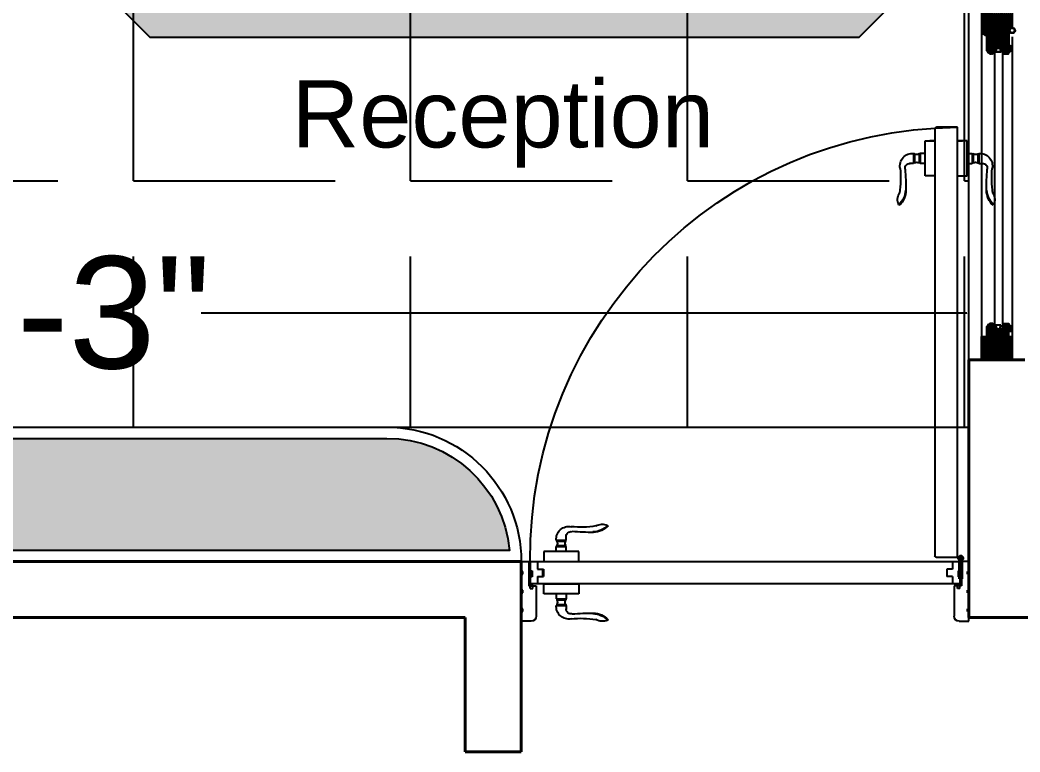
# Model space of a CAD drawing. Header units: inches. Extents: x 547 to 1628, y -123 to 254.
# Drawn here: x 1276.9 to 1366.2, y -75.7 to -10.4 of the extents above; entities that cross this region are included whole.
import ezdxf

# ---------------------------------------------------------------- set-up
doc = ezdxf.new("R2010")
doc.units = ezdxf.units.IN
doc.header["$MEASUREMENT"] = 0
for name, color, linetype in [('2', 7, 'Continuous'), ('doors', 4, 'Continuous'), ('Furniture', 253, 'Continuous')]:
    doc.layers.add(name, color=color, linetype=linetype)
doc.layers.add('Wall', color=7, linetype='Continuous', lineweight=40)
doc.styles.get("Standard").update_dxf_attribs({"font": 'arial.ttf'})
doc.dimstyles.new('Inch feet', dxfattribs={"dimtxt": 10, "dimasz": 0.18, "dimexe": 0.1875, "dimexo": 0.0625, "dimgap": 0.1875, "dimtad": 0, "dimdec": 4, "dimzin": 0, "dimdsep": 46, "dimlunit": 4, "dimtxsty": 'Standard', "dimcen": 0.09, "dimadec": 0, "dimazin": 0, "dimtfac": 1, "dimtdec": 4, "dimtofl": 0, "dimtmove": 0, "dimatfit": 3, "dimfxl": 1, "dimtolj": 1, "dimtzin": 0, "dimarcsym": 0})

# ---------------------------------------------------------------- blocks, each defined once
blk = doc.blocks.new('*D26')
at = {"layer": 'Defpoints', "color": 0, "transparency": 16777216}
for p in [(1361.653, -36.547), (1190.653, -46.721), (1361.653, -46.721)]:
    blk.add_point(p, dxfattribs=at)
at = {"layer": 'Furniture', "color": 0, "lineweight": -2, "transparency": 16777216}
for p, q in [((1190.653, -46.658), (1190.653, -36.36)), ((1190.833, -36.547), (1259.26, -36.547)), ((1361.473, -36.547), (1293.046, -36.547)), ((1361.653, -46.658), (1361.653, -36.36))]:
    blk.add_line(p, q, dxfattribs=at)
at = {"layer": 'Furniture', "color": 0, "transparency": 16777216}
for points in [[(1190.833, -36.517), (1190.833, -36.577), (1190.653, -36.547)], [(1361.473, -36.517), (1361.473, -36.577), (1361.653, -36.547)]]:
    blk.add_solid(points, dxfattribs=at)
at = {"layer": 'Furniture', "color": 0, "transparency": 16777216, "insert": (1276.153, -36.547), "char_height": 10, "attachment_point": 5}
blk.add_mtext('\\A1;14\'-3"', dxfattribs=at)
blk = doc.blocks.new('table 234')
h = blk.add_hatch(color=254)
edge = h.paths.add_edge_path()
edge.add_line((-1045, -200), (-1045, 368))
edge.add_line((-1045, 368), (-795, 618))
edge.add_line((-795, 618), (813, 618))
edge.add_line((813, 618), (1063, 368))
edge.add_line((1063, 368), (1063, -200))
edge.add_line((1063, -200), (677, -200))
edge.add_line((677, -200), (566.9, -89.3))
edge.add_arc((350.9, -304.2), 304.7, 44.8554, 93.1747)
edge.add_line((334, 0), (-334, 0))
edge.add_arc((-334, -303.1), 303.1, 90, 137.925)
edge.add_line((-559, -100), (-659, -200))
edge.add_line((-659, -200), (-1045, -200))
at = {"color": 0}
blk.add_lwpolyline([(-1045, -200), (-1045, 368), (-795, 618), (813, 618), (1063, 368), (1063, -200), (677, -200), (566.9, -89.3, 0.214013), (334, 0), (-334, 0, 0.212214), (-559, -100), (-659, -200), (-1045, -200)], format="xyb", dxfattribs=at)
at = {"layer": 'Furniture', "color": 0, "linetype": 'ByBlock', "lineweight": 0}
for p, q in [((-1045, 368), (-795, 264.4)), ((-795, 264.4), (-691.4, 368)), ((-691.4, 368), (709.4, 368)), ((813, 264.4), (709.4, 368)), ((1063, 368), (813, 264.4)), ((-795, -200), (-795, 264.4)), ((813, 264.4), (813, -200)), ((813, 264.4), (813, -200))]:
    blk.add_line(p, q, dxfattribs=at)
blk = doc.blocks.new('door 900 a')
at = {"color": 30}
for p, q in [((716.7, 49.4), (715.7, 48.5)), ((799.8, 19.7), (799.8, 28.1)), ((819.8, 19.7), (799.8, 19.7)), ((819.8, 6.7), (799.8, 6.7)), ((799.8, -3.3), (799.8, 6.7)), ((800.8, 17.7), (800.8, 19.7)), ((818.8, 17.7), (800.8, 17.7)), ((800.8, 6.7), (800.8, 8.7)), ((818.8, 8.7), (800.8, 8.7)), ((818.8, 17.7), (818.8, 19.7)), ((818.8, 6.7), (818.8, 8.7)), ((819.8, -3.3), (819.8, 6.7)), ((774.8, -3.3), (844.8, -3.3)), ((774.8, -23.3), (774.8, -3.3)), ((844.8, -3.3), (844.8, -23.3)), ((844.8, -23.3), (844.8, -13.3)), ((8.3, -23.3), (8.3, -65.3)), ((8.3, -23.3), (844.8, -23.3)), ((844.8, -23.3), (872.3, -23.3)), ((872.3, -65.3), (872.3, -23.3)), ((872.3, -23.3), (872.3, -65.3)), ((844.8, -68.3), (11.3, -68.3)), ((774.8, -68.3), (774.8, -88.3)), ((844.8, -68.3), (844.8, -78.3)), ((844.8, -88.3), (844.8, -68.3)), ((869.3, -68.3), (844.8, -68.3)), ((774.8, -88.3), (844.8, -88.3)), ((799.8, -88.3), (799.8, -98.3)), ((819.8, -98.3), (799.8, -98.3)), ((800.8, -98.3), (800.8, -100.3)), ((818.8, -100.3), (800.8, -100.3)), ((818.8, -98.3), (818.8, -100.3)), ((819.8, -88.3), (819.8, -98.3)), ((799.8, -111.3), (799.8, -119.6)), ((819.8, -111.3), (799.8, -111.3)), ((800.8, -109.3), (800.8, -111.3)), ((818.8, -109.3), (800.8, -109.3)), ((818.8, -109.3), (818.8, -111.3)), ((716.7, -140.9), (715.7, -140))]:
    blk.add_line(p, q, dxfattribs=at)
at = {"color": 0}
for p, q in [((-120, 0), (-100, 0)), ((-120, -20), (-120, 0)), ((-100, 0), (-100, -3)), ((-95, 0), (-62.5, 0)), ((-95, -3), (-95, 0)), ((-62.5, 0), (-62.5, -3)), ((-57.5, 0), (-25, 0)), ((-57.5, -3), (-57.5, 0)), ((-25, 0), (-25, -3)), ((-20, 0), (0, 0)), ((-20, -3), (-20, 0)), ((0, 0), (0, -15)), ((-100, -3), (-95, -3)), ((-62.5, -3), (-57.5, -3)), ((-54, -18), (-54, -23)), ((-54, -18), (-49, -18)), ((-49, -15), (-49, -30)), ((0, -15), (-49, -15)), ((-49, -18), (-49, -19.8)), ((-49, -18), (-49, -19.8)), ((0, -18), (-42, -18)), ((-35, -13), (3.2, -13)), ((-35, -13), (-35, -15)), ((-35, -18), (-35, -20)), ((-35, -18), (-35, -20)), ((-35, -20), (3.2, -20)), ((-30.5, -22), (-30.5, -18)), ((-30.5, -18), (-18.5, -18)), ((-25, -18), (-27.2, -15)), ((-25, -3), (-20, -3)), ((-23.7, -18), (-21.5, -15)), ((-18.5, -18), (-18.5, -22)), ((-2, -18), (-2, -18)), ((-2, -18), (0, -18)), ((-0.2, -16.5), (13.8, -16.5)), ((0, -18), (0, -15)), ((0, -15), (2, -15)), ((0, -18), (2, -18)), ((0, -18), (0, -18)), ((0, -882), (0, -20)), ((6.8, -23.5), (6.8, -9.5)), ((-49, -30), (-110, -30)), ((-54, -23), (-49, -23)), ((-49, -21.2), (-49, -23)), ((-45, -21), (-45, -879)), ((-30, -33), (-45, -33)), ((-18.5, -22), (-30.5, -22)), ((-30, -33), (-30, -44.5)), ((0, -33), (-15, -33)), ((-15, -33), (-15, -44.5)), ((-15, -44.5), (-30, -44.5)), ((-117.7, -726.4), (-116.8, -725.5)), ((72.7, -726.4), (71.8, -725.5)), ((-65, -784.5), (-65, -854.5)), ((-45, -784.5), (-65, -784.5)), ((-45, -854.5), (-45, -784.5)), ((0, -784.5), (20, -784.5)), ((0, -854.5), (0, -784.5)), ((20, -784.5), (20, -854.5)), ((-88, -809.5), (-96.3, -809.5)), ((-88, -829.5), (-88, -809.5)), ((-86, -810.5), (-88, -810.5)), ((-86, -828.5), (-86, -810.5)), ((-75, -810.5), (-77, -810.5)), ((-77, -828.5), (-77, -810.5)), ((-75, -829.5), (-75, -809.5)), ((-65, -809.5), (-75, -809.5)), ((20, -809.5), (30, -809.5)), ((30, -829.5), (30, -809.5)), ((30, -810.5), (32, -810.5)), ((32, -828.5), (32, -810.5)), ((41, -810.5), (43, -810.5)), ((41, -828.5), (41, -810.5)), ((43, -809.5), (51.3, -809.5)), ((43, -829.5), (43, -809.5)), ((-86, -828.5), (-88, -828.5)), ((-75, -828.5), (-77, -828.5)), ((-65, -829.5), (-75, -829.5)), ((20, -829.5), (30, -829.5)), ((30, -828.5), (32, -828.5)), ((41, -828.5), (43, -828.5)), ((-65, -854.5), (-45, -854.5)), ((-15, -855.5), (-30, -855.5)), ((-30, -867), (-30, -855.5)), ((-15, -857), (-30, -857)), ((-15, -867), (-15, -855.5)), ((20, -854.5), (0, -854.5)), ((-120, -880), (-120, -885)), ((-49, -870), (-110, -870)), ((-54, -882), (-54, -877)), ((-54, -877), (-49, -877)), ((-54, -882), (-49, -882)), ((-49, -885), (-49, -870)), ((-49, -878.8), (-49, -877)), ((-49, -882), (-49, -880.2)), ((-49, -882), (-49, -880.3)), ((-30, -867), (-44, -867)), ((0, -882), (-42, -882)), ((-30.5, -878), (-30.5, -882)), ((-18.5, -878), (-30.5, -878)), ((-30.5, -882), (-18.5, -882)), ((-25, -882), (-27.2, -885)), ((-23.7, -882), (-21.5, -885)), ((-18.5, -882), (-18.5, -878)), ((-1, -867), (-15, -867)), ((-2, -882), (-2, -882)), ((-2, -882), (0, -882)), ((0, -882), (0, -882)), ((-120, -885), (-120, -900)), ((-120, -900), (-100, -900)), ((-100, -897), (-95, -897)), ((-100, -900), (-100, -897)), ((-95, -897), (-95, -900)), ((-95, -900), (-62.5, -900)), ((-62.5, -897), (-57.5, -897)), ((-62.5, -900), (-62.5, -897)), ((-57.5, -897), (-57.5, -900)), ((-57.5, -900), (-25, -900)), ((0, -885), (-49, -885)), ((-25, -897), (-20, -897)), ((-25, -900), (-25, -897)), ((-20, -897), (-20, -900)), ((-20, -900), (0, -900)), ((0, -900), (0, -885))]:
    blk.add_line(p, q, dxfattribs=at)
at = {"color": 30}
blk.add_arc((6.8, -16.5), 865.5, 269.552, 359.552, dxfattribs=at)
for centre, major_axis, start_param, end_param in [((746.6, 77.9), (30.2, 30.2), 3.116483, 3.895037), ((727.3, 26.6), (-17.8, 17.8), -1.320702, -0.349543), ((747.6, 78.8), (30.2, 30.2), 3.116483, 3.895037), ((770.5, 230.6), (-130.7, 130.7), 2.191078, 2.460764), ((794.8, 22.2), (-17.7, 17.7), 3.828466, 5.699804), ((748.2, 583.3), (387.5, 387.5), 3.921633, 4.000052), ((790.2, 27.4), (-6.75, 6.75), 3.856774, 5.712911), ((793.6, 13.2), (5.99, 5.99), 4.937366, 6.058209), ((825.9, 13.2), (-5.99, 5.99), 0.224977, 1.34582), ((11.3, -65.3), (2.12, 2.12), 2.356194, 3.926991), ((869.3, -65.3), (2.12, 2.12), 3.926991, 5.497787), ((869.3, -65.3), (-2.12, 2.12), 2.356194, 3.926991), ((793.6, -104.8), (5.99, 5.99), 4.937366, 6.058209), ((825.9, -104.8), (-5.99, 5.99), 0.224977, 1.34582), ((790.2, -118.9), (6.75, 6.75), 3.711867, 5.568004), ((794.8, -113.7), (17.7, 17.7), 3.724974, 5.596312), ((746.6, -169.4), (-30.2, 30.2), -0.753444, 0.025109), ((747.6, -170.3), (30.2, 30.2), 0.817352, 1.595906), ((727.3, -118.2), (17.8, 17.8), 3.491136, 4.462295), ((770.5, -322.1), (-130.7, 130.7), -0.889968, -0.620282), ((748.2, -674.9), (-387.5, 387.5), -0.85846, -0.780041)]:
    blk.add_ellipse(centre, major_axis=major_axis, ratio=1, start_param=start_param, end_param=end_param, dxfattribs=at)
at = {"color": 0}
for centre, major_axis, start_param, end_param in [((-110, -20), (-7.07, 7.07), 0.785398, 2.356194), ((-47, -20.5), (-1.41, 1.41), 1.267259, 6.586723), ((-42, -21), (2.12, 2.12), 0.785398, 2.356194), ((6.8, -16.5), (3.54, 3.54), 6.283185307179586, 12.56637061435917), ((-94.9, -737.1), (-17.8, 17.8), 0.349543, 1.320702), ((-147.1, -757.3), (-30.2, 30.2), 3.958945, 4.737498), ((-146.2, -756.4), (30.2, 30.2), 5.529741, 6.308295), ((101.2, -756.4), (30.2, 30.2), 1.545687, 2.32424), ((102.1, -757.3), (30.2, 30.2), 1.545687, 2.32424), ((49.9, -737.1), (-17.8, 17.8), 3.391687, 4.362845), ((-298.8, -780.3), (-130.7, 130.7), 3.822421, 4.092107), ((-651.6, -757.9), (-387.5, 387.5), 3.853929, 3.932348), ((606.6, -757.9), (387.5, 387.5), 2.350837, 2.429256), ((253.8, -780.3), (130.7, 130.7), 2.191078, 2.460764), ((-90.5, -804.6), (17.7, 17.7), 2.154178, 4.025515), ((-95.7, -800), (-6.75, 6.75), 0.570274, 2.426411), ((45.5, -804.6), (-17.7, 17.7), 2.25767, 4.129008), ((50.7, -800), (6.75, 6.75), 3.856774, 5.712911), ((-81.5, -803.3), (5.99, 5.99), 3.366569, 4.487412), ((36.5, -803.3), (5.99, 5.99), 3.366569, 4.487412), ((-81.5, -835.7), (-5.99, 5.99), -1.34582, -0.224977), ((36.5, -835.7), (5.99, 5.99), 0.224977, 1.34582), ((-110, -880), (7.07, 7.07), 0.785398, 2.356194), ((-47, -879.5), (-1.41, 1.41), 1.267259, 6.586723), ((-42, -879), (-2.12, 2.12), 0.785398, 2.356194)]:
    blk.add_ellipse(centre, major_axis=major_axis, ratio=1, start_param=start_param, end_param=end_param, dxfattribs=at)
blk.add_ellipse((6.8, -16.5), major_axis=(2.12, 2.12), ratio=1, dxfattribs=at)
blk = doc.blocks.new('Joint-K7335')
at = {"layer": '2', "color": 7}
for points in [[(3.9, 10.7, -0.206505), (4.5, 11.8, -0.277528), (4.6, 11.7), (4.7, 11.5, 0.626267), (5.4, 11.5, 0.131441), (5.5, 11.7), (5.5, 18, 0.509109), (4.6, 18.4, -0.294424), (2, 18.3, 0.173488), (1.3, 18.5), (0, 18.5), (0, 2.1, 0.415334), (1.2, 0.9, 0.048115), (1.5, 0.9, 0.113375), (1.5, 1), (4, 2.8, 0.235966), (4, 2.9), (4, 3.3, 0.247659), (4, 3.4, 0.287937), (3.6, 3.4), (1.8, 2.3, -0.576722), (1.5, 2.5), (1.5, 3.3, -0.235966), (1.6, 3.5), (4, 5.3, 0.235966), (4, 5.3), (4, 5.7, 0.247659), (4, 5.8, 0.287937), (3.6, 5.8), (1.8, 4.8, -0.576722), (1.5, 5), (1.5, 6.3, -0.384094), (2.6, 7.5, -0.021813), (2.7, 7.5), (6.5, 7.5), (6.5, 7.6, 0.333043), (5.7, 8.5, -0.293245), (5.3, 8.9, 0.008528), (5.2, 9.3, 0.265517), (5, 9.5, 0.023748), (4.8, 9.5, -0.356149), (3.9, 10.7, -0.356149)], [(3.2, 10.8, 0.355005), (4.6, 8.8, -0.567624), (4.7, 8.8, -0.24708), (4.4, 8.7), (2.2, 9, -0.351704), (1.2, 10.1), (1.2, 12.9, -0.414214), (1.5, 13.2), (1.6, 13.2, 0.277073), (1.9, 13.4), (3.7, 16.8, -0.041112), (3.8, 17), (4.1, 17.7, -0.50666), (4.6, 17.7, -0.2771), (4.6, 17.5), (4.6, 13.3, 0.213422), (4.7, 13.1, -0.886227), (4.4, 12.6, 0.250571), (3.2, 10.8)]]:
    blk.add_lwpolyline(points, format="xyb", dxfattribs=at)
blk.add_lwpolyline([(1.6, 17.8, 0.632714), (1, 17.6), (1, 14.2, 0.78091), (1.6, 14.1), (3.2, 17.1, -0.117333), (3.3, 17.2, 1.218085), (3, 17.5, -0.285776), (2.7, 17.3, -0.145588)], format="xyb", close=True, dxfattribs=at)

msp = doc.modelspace()

# ---------------------------------------------------------------- hatches: boundary and pattern name
h = msp.add_hatch()
h.set_pattern_fill('ANSI31', color=4, scale=0.039375, angle=-90.0282003, style=0)
h.set_pattern_definition([(224.9717997, (1646.80346, 4833.75072), (-0.0883558717, 0.0884428898), [])])
edge = h.paths.add_edge_path()
edge.add_line((1363.88325, -11.37355), (1363.88312, -11.62456))
edge.add_line((1363.88312, -11.62456), (1363.49928, -11.62437))
edge.add_line((1363.49928, -11.62437), (1363.43076, -11.50611))
edge.add_arc((1363.37966, -11.53572), 0.05906, 30.0855329, 89.9717997)
edge.add_line((1363.37969, -11.47666), (1363.24828, -11.47659))
edge.add_line((1363.24828, -11.47659), (1363.2335, -11.49135))
edge.add_line((1363.2335, -11.49135), (1363.23271, -13.1008))
edge.add_line((1363.23271, -13.1008), (1363.29177, -13.10083))
edge.add_arc((1363.52802, -13.10095), 0.23625, 179.9717997, 269.9717997)
edge.add_line((1363.52791, -13.3372), (1363.52788, -13.39626))
edge.add_line((1363.52788, -13.39626), (1363.67553, -13.39633))
edge.add_line((1363.67553, -13.39633), (1363.67583, -12.79094))
edge.add_line((1363.67583, -12.79094), (1363.97114, -12.79109))
edge.add_line((1363.97114, -12.79109), (1363.97123, -12.6139))
edge.add_line((1363.97123, -12.6139), (1364.26654, -12.61405))
edge.add_line((1364.26654, -12.61405), (1364.26646, -12.79123))
edge.add_line((1364.26646, -12.79123), (1365.24099, -12.79171))
edge.add_line((1365.24099, -12.79171), (1365.2417, -11.3443))
edge.add_line((1365.2417, -11.3443), (1365.22695, -11.32991))
edge.add_line((1365.22695, -11.32991), (1364.44435, -11.35029))
edge.add_line((1364.44435, -11.35029), (1364.42958, -11.36543))
edge.add_line((1364.42958, -11.36543), (1364.42945, -11.62483))
edge.add_line((1364.42945, -11.62483), (1364.16367, -11.6247))
edge.add_line((1364.16367, -11.6247), (1364.00138, -11.35884))
edge.add_line((1364.00138, -11.35884), (1363.89802, -11.35879))
edge.add_line((1363.89802, -11.35879), (1363.88325, -11.37355))
edge = h.paths.add_edge_path()
edge.add_line((1364.82754, -12.82104), (1364.82743, -13.02776))
edge.add_line((1364.82743, -13.02776), (1364.76837, -13.02773))
edge.add_line((1364.76837, -13.02773), (1364.76819, -13.39687))
edge.add_line((1364.76819, -13.39687), (1365.18163, -13.39708))
edge.add_arc((1365.33386, -13.39371), 0.15227, 108.692588, 181.2669711, ccw=False)
edge.add_arc((1365.23626, -13.10523), 0.15227, 288.692588, 361.2669711)
edge.add_line((1365.38849, -13.10186), (1365.44755, -13.10189))
edge.add_line((1365.44755, -13.10189), (1365.44775, -12.69584))
edge.add_line((1365.44775, -12.69584), (1365.24105, -12.65882))
edge.add_line((1365.24105, -12.65882), (1365.24098, -12.80648))
edge.add_line((1365.24098, -12.80648), (1364.82754, -12.82104))
edge = h.paths.add_edge_path()
edge.add_line((1364.48278, -11.28525), (1365.24173, -11.28562))
edge.add_arc((1365.50751, -11.28575), 0.26578, 89.9717997, 179.9717997, ccw=False)
edge.add_line((1365.50764, -11.01997), (1365.54603, -11.01999))
edge.add_line((1365.54603, -11.01999), (1365.54667, -9.72061))
edge.add_line((1365.54667, -9.72061), (1362.77073, -9.71925))
edge.add_line((1362.77073, -9.71925), (1362.76989, -11.43206))
edge.add_line((1362.76989, -11.43206), (1362.82895, -11.43209))
edge.add_arc((1363.0652, -11.43221), 0.23625, 179.9717997, 269.9717997)
edge.add_line((1363.06509, -11.66846), (1363.06506, -11.72752))
edge.add_line((1363.06506, -11.72752), (1363.18909, -11.72758))
edge.add_line((1363.18909, -11.72758), (1363.18925, -11.40274))
edge.add_line((1363.18925, -11.40274), (1363.54362, -11.40291))
edge.add_line((1363.54362, -11.40291), (1363.63215, -11.55061))
edge.add_line((1363.63215, -11.55061), (1363.70597, -11.55065))
edge.add_line((1363.70597, -11.55065), (1363.72075, -11.53589))
edge.add_line((1363.72075, -11.53589), (1363.72101, -11.00433))
edge.add_line((1363.72101, -11.00433), (1363.83913, -11.00438))
edge.add_line((1363.83913, -11.00438), (1363.83902, -11.22587))
edge.add_line((1363.83902, -11.22587), (1363.93648, -11.22592))
edge.add_line((1363.93648, -11.22592), (1363.93645, -11.28498))
edge.add_line((1363.93645, -11.28498), (1364.01914, -11.28502))
edge.add_line((1364.01914, -11.28502), (1364.17847, -11.55088))
edge.add_line((1364.17847, -11.55088), (1364.2523, -11.55091))
edge.add_line((1364.2523, -11.55091), (1364.26707, -11.53616))
edge.add_line((1364.26707, -11.53616), (1364.26734, -11.00459))
edge.add_line((1364.26734, -11.00459), (1364.38546, -11.00465))
edge.add_line((1364.38546, -11.00465), (1364.38535, -11.22614))
edge.add_line((1364.38535, -11.22614), (1364.48281, -11.22618))
at = {"ltscale": 10}
h = msp.add_hatch(dxfattribs=at)
h.set_pattern_fill('ANGLE', color=4, scale=0.00443, angle=-135.0282003, style=0)
h.set_pattern_definition([(314.9718, (1387.504418, 65.825327), (-0.021889615, -0.021868078), [0.022502811, -0.008438554]), (224.9718, (1387.504418, 65.825327), (-0.021868078, 0.021889615), [0.022502811, -0.008438554])])
h.paths.add_polyline_path([(1363.67559, -13.27821), (1363.79372, -13.27827), (1363.79366, -13.39639), (1363.67553, -13.39633)])
h = msp.add_hatch(dxfattribs=at)
h.set_pattern_fill('BRASS', color=4, scale=0.008859, angle=-135.0282003, style=0)
h.set_pattern_definition([(314.9718, (1387.50442, 65.82533), (-0.0397993, -0.039760142), []), (314.9718, (1387.48452, 65.80545), (-0.0397993, -0.039760142), [0.028128514, -0.014064257])])
h.paths.add_polyline_path([(1363.67577, -12.92383), (1363.79389, -12.92389), (1363.79372, -13.27827), (1363.67559, -13.27821)])
h = msp.add_hatch(dxfattribs=at)
h.set_pattern_fill('ANGLE', color=4, scale=0.00443, angle=-135.0282003, style=0)
h.set_pattern_definition([(314.9718, (1387.888324, 65.82514), (-0.021889615, -0.021868078), [0.022502811, -0.008438554]), (224.9718, (1387.888324, 65.82514), (-0.021868078, 0.021889615), [0.022502811, -0.008438554])])
edge = h.paths.add_edge_path()
edge.add_line((1364.76849, -12.79148), (1364.76844, -12.88008))
edge.add_line((1364.76844, -12.88008), (1364.70938, -12.88005))
edge.add_arc((1364.7211, -12.83575), 0.04582, 104.7648173, 255.1787821, ccw=False)
edge.add_line((1364.70943, -12.79145), (1364.76849, -12.79148))
h = msp.add_hatch(dxfattribs=at)
h.set_pattern_fill('ANGLE', color=4, scale=0.00443, angle=-135.0282003, style=0)
h.set_pattern_definition([(314.9718, (1387.888404, 65.98756), (-0.021889615, -0.021868078), [0.022502811, -0.008438554]), (224.9718, (1387.888404, 65.98756), (-0.021868078, 0.021889615), [0.022502811, -0.008438554])])
edge = h.paths.add_edge_path()
edge.add_line((1364.82754, -12.8066), (1364.82746, -12.98346))
edge.add_arc((1364.79794, -12.9613), 0.03691, 216.8416974, 323.1019021, ccw=False)
edge.add_line((1364.76839, -12.98343), (1364.76848, -12.80657))
edge.add_arc((1364.798, -12.82795), 0.03645, 35.8559495, 144.08765, ccw=False)
h = msp.add_hatch()
h.set_pattern_fill('ANSI31', color=4, scale=0.039375, angle=-90.0282003, style=0)
h.set_pattern_definition([(224.9717997, (1646.8068, 4841.04291), (-0.0883558717, 0.0884428898), [])])
edge = h.paths.add_edge_path()
edge.add_line((1363.66314, -38.07664), (1363.66344, -37.47125))
edge.add_line((1363.66344, -37.47125), (1363.51578, -37.47117))
edge.add_line((1363.51578, -37.47117), (1363.51575, -37.53024))
edge.add_arc((1363.51564, -37.76649), 0.23625, 89.9717997, 179.9717997)
edge.add_line((1363.27939, -37.76637), (1363.22032, -37.76634))
edge.add_line((1363.22032, -37.76634), (1363.21974, -38.94759))
edge.add_line((1363.21974, -38.94759), (1363.75131, -38.94785))
edge.add_line((1363.75131, -38.94785), (1363.75138, -38.8002))
edge.add_line((1363.75138, -38.8002), (1364.93263, -38.80078))
edge.add_line((1364.93263, -38.80078), (1364.93256, -38.94843))
edge.add_line((1364.93256, -38.94843), (1365.22787, -38.94858))
edge.add_line((1365.22787, -38.94858), (1365.2283, -38.07741))
edge.add_line((1365.2283, -38.07741), (1364.25377, -38.07693))
edge.add_line((1364.25377, -38.07693), (1364.25368, -38.25412))
edge.add_line((1364.25368, -38.25412), (1363.95837, -38.25397))
edge.add_line((1363.95837, -38.25397), (1363.95845, -38.07678))
edge.add_line((1363.95845, -38.07678), (1363.66314, -38.07664))
h.paths.add_polyline_path([(1363.18051, -38.65226), (1362.75625, -38.65205), (1362.75523, -40.71924), (1365.55184, -40.72061), (1365.55286, -38.65343), (1365.26739, -38.65329), (1365.26722, -38.98797), (1364.89316, -38.98779), (1364.89325, -38.80076), (1363.79075, -38.80022), (1363.79066, -38.98725), (1363.18035, -38.98695)])
edge = h.paths.add_edge_path()
edge.add_line((1364.82373, -38.04768), (1364.82383, -37.84096))
edge.add_line((1364.82383, -37.84096), (1364.76477, -37.84093))
edge.add_line((1364.76477, -37.84093), (1364.76495, -37.47179))
edge.add_line((1364.76495, -37.47179), (1365.17839, -37.47199))
edge.add_arc((1365.33062, -37.47551), 0.15227, 178.6766283, 251.2510115)
edge.add_arc((1365.23273, -37.76389), 0.15227, -1.3233717, 71.2510115, ccw=False)
edge.add_line((1365.38496, -37.76741), (1365.43517, -37.76743))
edge.add_line((1365.43517, -37.76743), (1365.43497, -38.17349))
edge.add_line((1365.43497, -38.17349), (1365.23709, -38.2103))
edge.add_line((1365.23709, -38.2103), (1365.23717, -38.04788))
edge.add_line((1365.23717, -38.04788), (1364.82373, -38.04768))
h = msp.add_hatch(dxfattribs=at)
h.set_pattern_fill('ANGLE', color=4, scale=0.00443, angle=-135.0282003, style=0)
h.set_pattern_definition([(44.9718, (1387.414327, -116.716327), (-0.021868078, 0.021889615), [0.022502811, -0.008438554]), (134.9718, (1387.414327, -116.716327), (-0.021889615, -0.021868078), [0.022502811, -0.008438554])])
h.paths.add_polyline_path([(1363.66338, -37.58937), (1363.78151, -37.58943), (1363.78156, -37.47131), (1363.66344, -37.47125)])
h = msp.add_hatch(dxfattribs=at)
h.set_pattern_fill('BRASS', color=4, scale=0.008859, angle=-135.0282003, style=0)
h.set_pattern_definition([(44.9718, (1387.41433, -116.716327), (-0.039760142, 0.0397993), []), (44.9718, (1387.394447, -116.696427), (-0.039760142, 0.0397993), [0.028128514, -0.014064257])])
h.paths.add_polyline_path([(1363.66321, -37.94375), (1363.78133, -37.94381), (1363.78151, -37.58943), (1363.66338, -37.58937)])
h = msp.add_hatch(dxfattribs=at)
h.set_pattern_fill('ANGLE', color=4, scale=0.00443, angle=-135.0282003, style=0)
h.set_pattern_definition([(44.9718, (1387.798233, -116.716516), (-0.021868078, 0.021889615), [0.022502811, -0.008438554]), (134.9718, (1387.798233, -116.716516), (-0.021889615, -0.021868078), [0.022502811, -0.008438554])])
edge = h.paths.add_edge_path()
edge.add_line((1364.7558, -38.07718), (1364.75584, -37.98858))
edge.add_line((1364.75584, -37.98858), (1364.69678, -37.98855))
edge.add_arc((1364.70845, -38.03286), 0.04582, 104.7648173, 255.1787821)
edge.add_line((1364.69673, -38.07715), (1364.7558, -38.07718))
h = msp.add_hatch(dxfattribs=at)
h.set_pattern_fill('ANGLE', color=4, scale=0.00443, angle=-135.0282003, style=0)
h.set_pattern_definition([(44.9718, (1387.798153, -116.878938), (-0.021868078, 0.021889615), [0.022502811, -0.008438554]), (134.9718, (1387.798153, -116.878938), (-0.021889615, -0.021868078), [0.022502811, -0.008438554])])
edge = h.paths.add_edge_path()
edge.add_line((1364.81487, -38.06212), (1364.81495, -37.88525))
edge.add_arc((1364.78541, -37.90739), 0.03691, 36.8416974, 143.1019021)
edge.add_line((1364.75589, -37.88522), (1364.7558, -38.06209))
edge.add_arc((1364.78535, -38.04074), 0.03645, 215.8559495, 324.08765)
at = {"layer": 'Furniture'}
h = msp.add_hatch(dxfattribs=at)
h.set_pattern_fill('ANGLE', color=256, scale=90, style=0)
h.set_pattern_definition([(0, (0, 0), (0, 24.75), [18, -6.75]), (90, (0, 0), (-24.75, 2e-15), [18, -6.75])])
h.paths.add_polyline_path([(1361.65304, 39.27939), (1190.65304, 39.27939), (1190.65304, -46.72061), (1361.65304, -46.72061)])
at = {"layer": 'Wall'}
h = msp.add_hatch(color=254, dxfattribs=at)
edge = h.paths.add_edge_path()
edge.add_line((1239.65304, -47.72061), (1309.65304, -47.72061))
edge.add_arc((1309.65304, -58.72061), 11, 5.2159086, 90, ccw=False)
edge.add_line((1320.60749, -57.72061), (1239.65304, -57.72061))
edge.add_line((1239.65304, -57.72061), (1239.65304, -47.72061))

# ---------------------------------------------------------------- linework, layer by layer
at = {"color": 7}
for radius in [0.2584, 0.20672]:
    msp.add_circle((1365.51636, -11.30052), radius, dxfattribs=at)
at = {"layer": 'doors'}
for points in [[(1362.77073, -9.71925), (1362.76989, -11.43206), (1362.82895, -11.43209, 0.41421356), (1363.06509, -11.66846), (1363.06506, -11.72752), (1363.18909, -11.72758), (1363.18925, -11.40274), (1363.54362, -11.40291), (1363.63215, -11.55061), (1363.70597, -11.55065), (1363.72075, -11.53589), (1363.72101, -11.00433), (1363.83913, -11.00438), (1363.83902, -11.22587), (1363.93648, -11.22592), (1363.93645, -11.28498), (1364.01914, -11.28502), (1364.17847, -11.55088), (1364.2523, -11.55091), (1364.26707, -11.53616), (1364.26734, -11.00459), (1364.38546, -11.00465), (1364.38535, -11.22614), (1364.48281, -11.22618)], [(1364.48278, -11.28525), (1365.24173, -11.28562, -0.41421356), (1365.50764, -11.01997), (1365.54603, -11.01999), (1365.54667, -9.72061)], [(1363.66314, -38.07664), (1363.66344, -37.47125), (1363.51578, -37.47117), (1363.51575, -37.53024, 0.41421356), (1363.27939, -37.76637), (1363.22032, -37.76634), (1363.21974, -38.94759), (1363.75131, -38.94785), (1363.75138, -38.8002), (1364.93263, -38.80078), (1364.93256, -38.94843), (1365.22787, -38.94858), (1365.2283, -38.07741), (1364.25377, -38.07693), (1364.25368, -38.25412), (1363.95837, -38.25397), (1363.95845, -38.07678), (1363.66314, -38.07664)]]:
    msp.add_lwpolyline(points, format="xyb", dxfattribs=at)
for points in [[(1363.88325, -11.37355), (1363.88312, -11.62456), (1363.49928, -11.62437), (1363.43076, -11.50611, 0.26741738), (1363.37969, -11.47666), (1363.24828, -11.47659), (1363.2335, -11.49135), (1363.23271, -13.1008), (1363.29177, -13.10083, 0.41421356), (1363.52791, -13.3372), (1363.52788, -13.39626), (1363.67553, -13.39633), (1363.67583, -12.79094), (1363.97114, -12.79109), (1363.97123, -12.6139), (1364.26654, -12.61405), (1364.26646, -12.79123), (1365.24099, -12.79171), (1365.2417, -11.3443), (1365.22695, -11.32991), (1364.44435, -11.35029), (1364.42958, -11.36543), (1364.42945, -11.62483), (1364.16367, -11.6247), (1364.00138, -11.35884), (1363.89802, -11.35879)], [(1364.82754, -12.82104), (1364.82743, -13.02776), (1364.76837, -13.02773), (1364.76819, -13.39687), (1365.18163, -13.39708, -0.32769277), (1365.28506, -13.24947, 0.32769277), (1365.38849, -13.10186), (1365.44755, -13.10189), (1365.44775, -12.69584), (1365.24105, -12.65882), (1365.24098, -12.80648), (1364.82754, -12.82104)], [(1364.82373, -38.04768), (1364.82383, -37.84096), (1364.76477, -37.84093), (1364.76495, -37.47179), (1365.17839, -37.47199, 0.32769277), (1365.28168, -37.6197, -0.32769277), (1365.38496, -37.76741), (1365.43517, -37.76743), (1365.43497, -38.17349), (1365.23709, -38.2103), (1365.23717, -38.04788), (1364.82373, -38.04768)]]:
    msp.add_lwpolyline(points, format="xyb", close=True, dxfattribs=at)
at = {"layer": 'doors', "ltscale": 10}
for points in [[(1365.01434, -11.28551), (1365.01441, -11.13785), (1364.48285, -11.13759), (1364.48278, -11.28525)], [(1365.01564, -11.33966), (1365.02282, -11.48715), (1364.49188, -11.51297), (1364.48471, -11.36549)], [(1363.67559, -13.27821), (1363.79372, -13.27827), (1363.79366, -13.39639), (1363.67553, -13.39633)], [(1363.67577, -12.92383), (1363.79389, -12.92389), (1363.79372, -13.27827), (1363.67559, -13.27821)], [(1364.67989, -12.79144), (1364.67985, -12.88003), (1363.76438, -12.87958), (1363.76443, -12.79099)], [(1363.66338, -37.58937), (1363.78151, -37.58943), (1363.78156, -37.47131), (1363.66344, -37.47125)], [(1363.66321, -37.94375), (1363.78133, -37.94381), (1363.78151, -37.58943), (1363.66338, -37.58937)], [(1364.6672, -38.07713), (1364.66725, -37.98854), (1363.75178, -37.98809), (1363.75173, -38.07668)]]:
    msp.add_lwpolyline(points, close=True, dxfattribs=at)
at = {"layer": 'doors'}
for points in [[(1364.51724, -13.23432), (1364.04474, -13.23408), (1364.04481, -13.08643), (1364.07434, -13.08644), (1364.14631, -12.87976), (1364.41602, -12.87989), (1364.48778, -13.08665), (1364.51731, -13.08666)], [(1364.50248, -13.21954), (1364.05951, -13.21933), (1364.05957, -13.1012), (1364.08484, -13.10121), (1364.1568, -12.89453), (1364.40552, -12.89465), (1364.47728, -13.10141), (1364.50254, -13.10142)], [(1364.505, -37.60456), (1364.0325, -37.60433), (1364.03243, -37.75199), (1364.06196, -37.752), (1364.1337, -37.98829), (1364.40342, -37.98842), (1364.4754, -37.7522), (1364.50493, -37.75222)], [(1364.49023, -37.61932), (1364.04726, -37.6191), (1364.0472, -37.73723), (1364.07247, -37.73724), (1364.14421, -37.97353), (1364.39293, -37.97365), (1364.4649, -37.73743), (1364.49017, -37.73745)]]:
    msp.add_lwpolyline(points, close=True, dxfattribs=at)
at = {"layer": 'doors', "ltscale": 10}
for points in [[(1364.76849, -12.79148), (1364.76844, -12.88008), (1364.70938, -12.88005, -0.77020075), (1364.70943, -12.79145)], [(1364.82754, -12.8066), (1364.82746, -12.98346, -0.5), (1364.76839, -12.98343), (1364.76848, -12.80657, -0.51079956)], [(1364.7558, -38.07718), (1364.75584, -37.98858), (1364.69678, -37.98855, 0.77020075), (1364.69673, -38.07715)], [(1364.81487, -38.06212), (1364.81495, -37.88525, 0.5), (1364.75589, -37.88522), (1364.7558, -38.06209, 0.51079956)]]:
    msp.add_lwpolyline(points, format="xyb", close=True, dxfattribs=at)
at = {"layer": 'doors'}
msp.add_lwpolyline([(1363.18051, -38.65226), (1362.75625, -38.65205), (1362.75523, -40.71924), (1365.55184, -40.72061), (1365.55286, -38.65343), (1365.26739, -38.65329), (1365.26722, -38.98797), (1364.89316, -38.98779), (1364.89325, -38.80076), (1363.79075, -38.80022), (1363.79066, -38.98725), (1363.18035, -38.98695), (1363.18051, -38.65226)], dxfattribs=at)
at = {"layer": 'Furniture'}
for p, q in [((1362.76989, -11.43206), (1362.77692, -38.65206)), ((1364.48281, -11.22618), (1364.48278, -11.28525)), ((1365.55286, -38.65343), (1365.54561, -11.87313)), ((1363.92167, -12.87966), (1363.92974, -37.98818)), ((1364.64066, -12.88001), (1364.64872, -37.98853)), ((1364.75584, -37.98858), (1363.78131, -37.9881)), ((1363.75131, -38.94785), (1363.75138, -38.8002)), ((1365.22801, -38.65327), (1365.55286, -38.65343))]:
    msp.add_line(p, q, dxfattribs=at)
at = {"layer": 'Furniture', "ltscale": 10}
for p, q in [((1365.02282, -11.48715), (1365.29468, -11.47392)), ((1363.76438, -12.87958), (1364.67989, -12.79144)), ((1363.76443, -12.79099), (1364.67985, -12.88003)), ((1364.76844, -12.88008), (1363.79391, -12.8796)), ((1363.75173, -38.07668), (1364.66725, -37.98854)), ((1363.75178, -37.98809), (1364.6672, -38.07713))]:
    msp.add_line(p, q, dxfattribs=at)
at = {"layer": 'Furniture'}
msp.add_lwpolyline([(1361.65304, 39.27939), (1190.65304, 39.27939), (1190.65304, -46.72061), (1361.65304, -46.72061)], close=True, dxfattribs=at)
for points in [[(1238.65304, -46.72061), (1309.65304, -46.72061, -0.41421356), (1321.65304, -58.72061), (1321.65304, -58.72061), (1238.65304, -58.72061)], [(1239.65304, -47.72061), (1309.65304, -47.72061, -0.38779458), (1320.60749, -57.72061), (1239.65304, -57.72061)]]:
    msp.add_lwpolyline(points, format="xyb", close=True, dxfattribs=at)
at = {"layer": 'Wall'}
for p, q in [((1366.65304, -40.72061), (1361.65304, -40.72061)), ((1361.65304, -63.72061), (1361.65304, -40.72061)), ((1321.65304, -58.72061), (1238.65304, -58.72061)), ((1321.65304, -75.72061), (1321.65304, -58.72061)), ((1316.65304, -63.72061), (1243.65304, -63.72061)), ((1316.65304, -75.72061), (1316.65304, -63.72061)), ((1596.65304, -63.72061), (1361.65304, -63.72061)), ((1321.65304, -75.72061), (1316.65304, -75.72061))]:
    msp.add_line(p, q, dxfattribs=at)

# ---------------------------------------------------------------- block references
at = {"color": 4, "ltscale": 10, "xscale": -0.02953124841024305, "yscale": 0.02953124841024305, "zscale": 0.02953124841024305, "rotation": 179.9717997358062}
for p in [(1363.72101, -11.00433), (1364.26734, -11.00459)]:
    msp.add_blockref('Joint-K7335', p, dxfattribs=at)
at = {"layer": 'doors', "color": 34, "linetype": 'ByBlock', "xscale": -0.0444444444444452, "yscale": 0.0444444444444452, "zscale": 0.0444444444444452, "rotation": 270.0000000000001}
msp.add_blockref('door 900 a', (1361.65304, -58.72061), dxfattribs=at)
at = {"layer": 'Furniture', "xscale": 0.03937381404174436, "yscale": 0.03937381404174436, "zscale": 0.03937381404174436, "rotation": 180}
msp.add_blockref('table 234', (1320.50741, 12.40462), dxfattribs=at)

# ---------------------------------------------------------------- texts
at = {"layer": 'Wall', "insert": (1301.13201, -15.75007), "char_height": 6, "attachment_point": 1}
msp.add_mtext_dynamic_manual_height_columns('Reception', width=33.7777284, gutter_width=1, heights=[0], dxfattribs=at)

# ---------------------------------------------------------------- dimensions: what is measured, and where the dimension line sits
at = {"layer": 'Furniture'}
dim = msp.add_linear_dim(base=(1361.65304, -36.5473), p1=(1190.65304, -46.72061), p2=(1361.65304, -46.72061), dimstyle='Inch feet', dxfattribs=at)
dim.commit()
dim.dimension.update_dxf_attribs({"geometry": '*D26', "text_midpoint": (1276.15304, -36.5473)})

doc.saveas('drawing.dxf')
